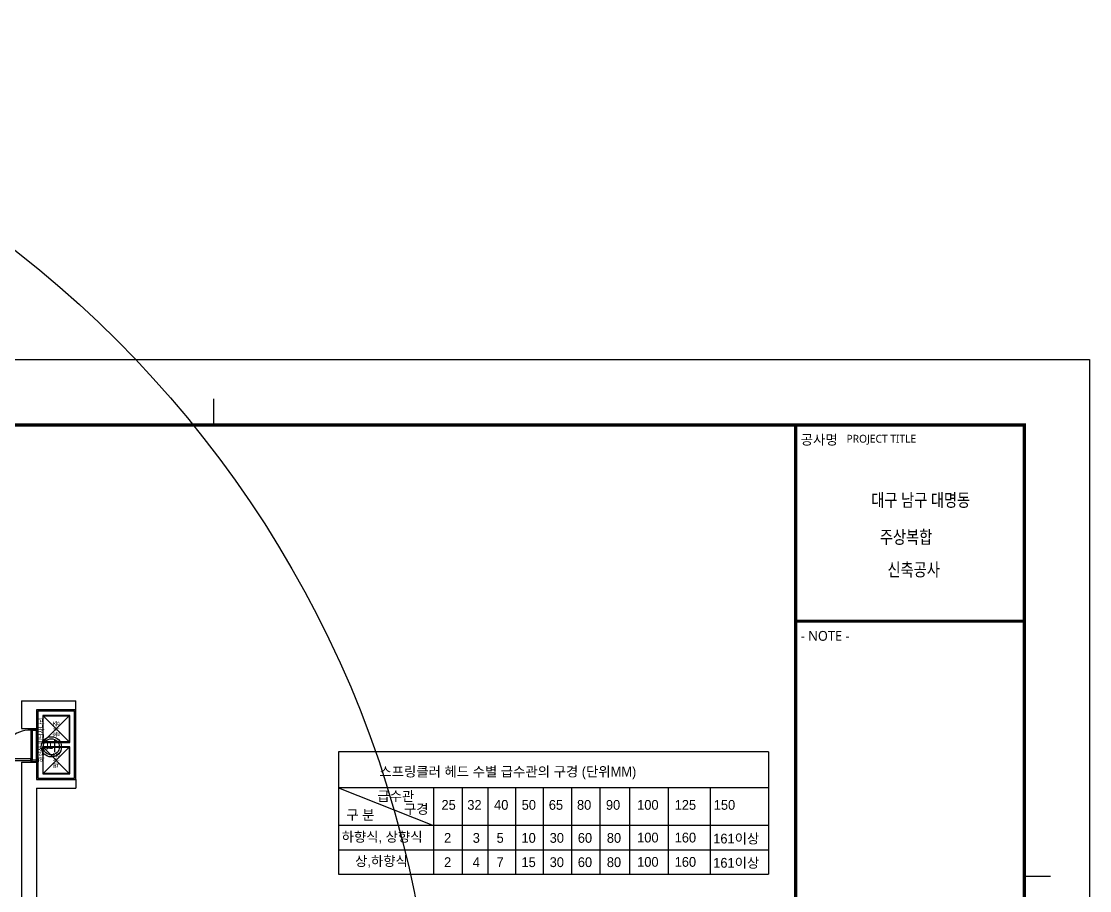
# Model space of a CAD drawing. Header units: millimetres. Extents: x 238075 to 303070, y -258150 to -205841.
# Drawn here: x 278553 to 303070, y -225781 to -205841 of the extents above; entities that cross this region are included whole.
import ezdxf
from ezdxf.enums import TextEntityAlignment as Align

# ---------------------------------------------------------------- set-up
doc = ezdxf.new("R2010")
doc.units = ezdxf.units.MM
doc.header["$LTSCALE"] = 200
for name, color, linetype in [('L1', 1, 'Continuous'), ('L2', 2, 'Continuous'), ('L3', 3, 'Continuous'), ('L4', 4, 'Continuous'), ('SHEET', 7, 'Continuous'), ('TEX', 3, 'Continuous'), ('XR-SHEET$0$SHEET-TEXT', 3, 'Continuous'), ('아파트', 253, 'Continuous')]:
    doc.layers.add(name, color=color, linetype=linetype)
doc.styles.add('GHS1', font='Gulim.ttf')
doc.styles.add('XR-SHEET$0$맑은 고딕', font='malgun.ttf', dxfattribs={"width": 0.8})
doc.styles.add('맑은 고딕', font='malgun.ttf', dxfattribs={"width": 0.8})

# ---------------------------------------------------------------- blocks, each defined once
blk = doc.blocks.new('A&C시트(A3)')
at = {"layer": 'SHEET', "color": 8}
blk.add_lwpolyline([(0, 29700), (42000, 29700), (42000, 0), (0, 0)], close=True, dxfattribs=at)
for points in [[(28600, 28700), (28600, 29100)], [(41000, 21800), (41400, 21800)]]:
    blk.add_lwpolyline(points, dxfattribs=at)
at = {"layer": 'SHEET', "const_width": 50}
blk.add_lwpolyline([(1800, 28700), (41000, 28700), (41000, 1000), (1800, 1000)], close=True, dxfattribs=at)
for points in [[(37500, 28700), (37500, 1000)], [(37500, 25700), (41000, 25700)]]:
    blk.add_lwpolyline(points, dxfattribs=at)
at = {"layer": 'SHEET', "style": '맑은 고딕'}
for s, p in [('공사명', (37580, 28550)), ('- NOTE -', (37580, 25550))]:
    blk.add_text(s, height=150, dxfattribs=at).set_placement(p, align=Align.TOP_LEFT)
at = {"layer": 'SHEET', "color": 4, "style": '맑은 고딕'}
blk.add_text('PROJECT TITLE', height=120, dxfattribs=at).set_placement((38280, 28550), align=Align.TOP_LEFT)
at = {"layer": 'XR-SHEET$0$SHEET-TEXT', "style": 'XR-SHEET$0$맑은 고딕', "width": 0.8}
for s, p in [('대구 남구 대명동', (39416, 27552)), ('주상복합', (39191, 26986)), ('신축공사', (39308, 26488))]:
    blk.add_text(s, height=200, dxfattribs=at).set_placement(p, align=Align.MIDDLE_CENTER)
blk = doc.blocks.new('A$C2BCE16E2')
at = {"color": 7}
for p, q in [((0, 1872), (0, 0)), ((6580, 1872), (0, 1872)), ((0, 1321), (1454, 743)), ((1454, 1321), (1454, 0)), ((1893, 1321), (1893, 0)), ((2285, 1321), (2285, 0)), ((2708, 1321), (2708, 0)), ((3131, 1321), (3131, 0)), ((3562, 1321), (3562, 0)), ((3998, 1321), (3998, 0)), ((4451, 1321), (4451, 0)), ((5044, 1321), (5044, 0)), ((5687, 1321), (5687, 0)), ((6580, 743), (0, 743)), ((0, 372), (6580, 372))]:
    blk.add_line(p, q, dxfattribs=at)
at = {"layer": 'L3'}
for p, q in [((6580, 1872), (6580, 0)), ((6580, 1321), (0, 1321)), ((0, 0), (6580, 0))]:
    blk.add_line(p, q, dxfattribs=at)
at = {"layer": 'TEX', "style": 'GHS1'}
for s, p in [('스프링클러 헤드 수별 급수관의 구경 (단위MM)', (625, 1493)), ('급수관', (593, 1117)), ('구 분', (118, 832)), ('구경', (1001, 921)), ('25', (1575, 984)), ('32', (1970, 984)), ('40', (2380, 984)), ('50', (2802, 984)), ('65', (3217, 984)), ('80', (3648, 984)), ('90', (4091, 984)), ('100', (4569, 984)), ('125', (5143, 984)), ('150', (5741, 984)), ('하향식, 상향식', (47, 496)), ('2', (1614, 479)), ('3', (2053, 479)), ('5', (2418, 479)), ('10', (2799, 479)), ('30', (3230, 479)), ('60', (3661, 479)), ('80', (4105, 479)), ('100', (4569, 484)), ('160', (5143, 484)), ('161이상', (5733, 469)), ('상,하향식', (253, 125)), ('2', (1614, 108)), ('4', (2053, 108)), ('7', (2418, 108)), ('15', (2799, 108)), ('30', (3230, 108)), ('60', (3661, 108)), ('80', (4105, 108)), ('100', (4569, 112)), ('160', (5143, 112)), ('161이상', (5733, 98))]:
    blk.add_text(s, height=150, dxfattribs=at).set_placement(p)

msp = doc.modelspace()

# ---------------------------------------------------------------- linework, layer by layer
at = {"layer": 'L1', "color": 1}
msp.add_circle((279241, -222483, 54985), 233, dxfattribs=at)
at = {"layer": 'L2'}
msp.add_circle((279241, -222483, 54985), 186, dxfattribs=at)
at = {"layer": 'L4'}
for p, q in [((278553, -221431, 54985), (278553, -222061, 54985)), ((278553, -221431, 54985), (278903, -221431, 54985)), ((278903, -221431, 54985), (279803, -221431, 54985)), ((278903, -221631, 54985), (279803, -221631, 54985)), ((278903, -221631, 54985), (278903, -222061, 54985)), ((278903, -221631), (278903, -223231)), ((279803, -221631), (278903, -221631)), ((279803, -221631, 54985), (279803, -221431, 54985)), ((279803, -223231), (279803, -221631)), ((278933, -221661), (278933, -223201)), ((279773, -221661), (278933, -221661)), ((279663, -221761), (279043, -221761)), ((279043, -221761), (279043, -222381)), ((279053, -222371), (279053, -221771)), ((279053, -221771), (279653, -221771)), ((279053, -222371), (279653, -221771)), ((279653, -222371), (279053, -221771)), ((279653, -221771), (279653, -222371)), ((279653, -221771), (279653, -222371)), ((279663, -222381), (279663, -221761)), ((279773, -223201), (279773, -221661)), ((278553, -222061, 54985), (278903, -222061, 54985)), ((278773, -222098), (278773, -222071)), ((278773, -222071), (278903, -222071)), ((278812, -222098), (278773, -222098)), ((278812, -222098), (278773, -222098)), ((278773, -222098), (278773, -222795)), ((278812, -222107), (278812, -222098)), ((278812, -222795), (278812, -222098)), ((278903, -222107), (278812, -222107)), ((278903, -222071), (278903, -222107)), ((278903, -222786), (278903, -222107)), ((279043, -222381), (279663, -222381)), ((279663, -222481), (279043, -222481)), ((279043, -222481), (279043, -223101)), ((279653, -222371), (279053, -222371)), ((279053, -223091), (279053, -222491)), ((279053, -222491), (279653, -222491)), ((279053, -223091), (279653, -222491)), ((279653, -223091), (279053, -222491)), ((279653, -222491), (279653, -223091)), ((279653, -222491), (279653, -223091)), ((279663, -223101), (279663, -222481)), ((278773, -222759), (278077, -222759)), ((278077, -222795), (278773, -222795)), ((278553, -222831, 54985), (278553, -228981, 54985)), ((278553, -222831, 54985), (278903, -222831, 54985)), ((278773, -222795), (278773, -222759)), ((278773, -222795), (278773, -222821)), ((278812, -222795), (278773, -222795)), ((278773, -222795), (278812, -222795)), ((278773, -222821), (278903, -222821)), ((278903, -222786), (278812, -222786)), ((278812, -222786), (278812, -222795)), ((278903, -222821), (278903, -222786)), ((278903, -222831, 54985), (278903, -223231, 54985)), ((279043, -223101), (279663, -223101)), ((279653, -223091), (279053, -223091)), ((278903, -223231, 54985), (279803, -223231, 54985)), ((278903, -223231), (279803, -223231)), ((278933, -223201), (279773, -223201)), ((279803, -223231, 54985), (279803, -223431, 54985)), ((278903, -223431, 54985), (278903, -226522, 54985)), ((278903, -223431, 54985), (279803, -223431, 54985))]:
    msp.add_line(p, q, dxfattribs=at)
msp.add_arc((278756, -222777), 680, 88.6168, 178.4858, dxfattribs=at)
at = {"layer": '아파트'}
msp.add_circle((263075, -230841, 54985), 25000, dxfattribs=at)

# ---------------------------------------------------------------- block references
at = {"xscale": 1.5, "yscale": 1.5, "zscale": 1.5}
for name, p in [('A&C시트(A3)', (240070, -258150, 54985)), ('A$C2BCE16E2', (285832, -225403, 54985))]:
    msp.add_blockref(name, p, dxfattribs=at)

# ---------------------------------------------------------------- texts
at = {"layer": 'L4', "style": '맑은 고딕', "width": 0.8}
for s, p in [('하향식 피난사다리', (279003, -222319)), ('홀수층', (279353, -222071)), ('짝수층', (279353, -222790))]:
    msp.add_text(s, height=120, rotation=90, dxfattribs=at).set_placement(p, align=Align.MIDDLE_CENTER)
at = {"layer": 'TEX', "style": 'GHS1'}
msp.add_text('피', height=225, dxfattribs=at).set_placement((279086, -222582, 54985))

doc.saveas('drawing.dxf')
